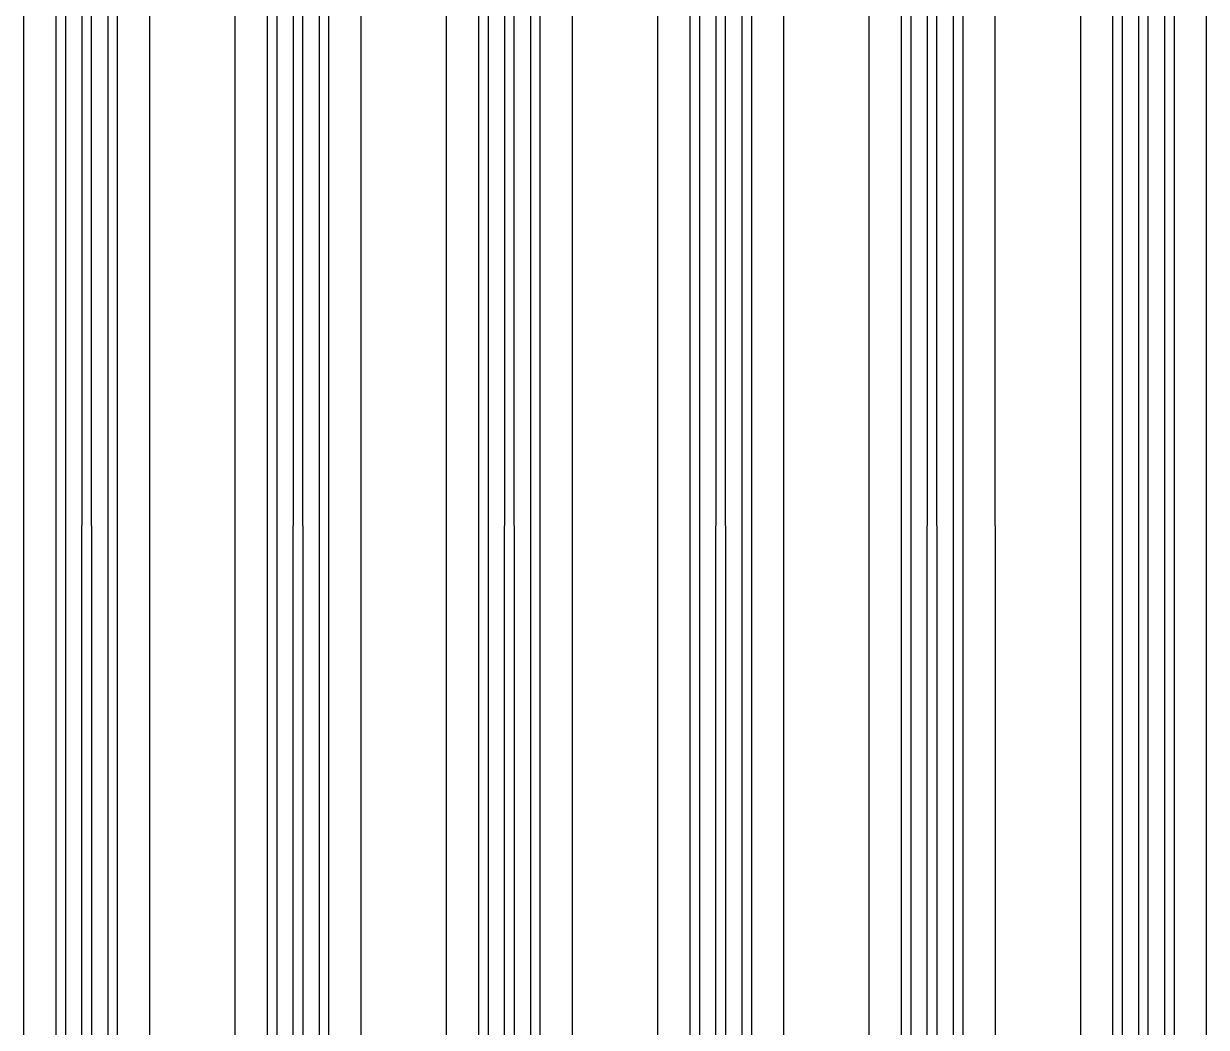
# Model space of a CAD drawing. Header units: millimetres. Extents: x -3132 to 28633, y 682 to 5849.
# Drawn here: x 23308.96 to 23345.34, y 5027.8 to 5058.68 of the extents above; entities that cross this region are included whole.
import ezdxf

# ---------------------------------------------------------------- set-up
doc = ezdxf.new("R2010")
doc.units = ezdxf.units.MM

# ---------------------------------------------------------------- blocks, each defined once
blk = doc.blocks.new('gf')
at = {"linetype": 'Continuous'}
for p, q in [((20042.234, 5365.325), (20042.234, 5151.544)), ((20043.227, 5151.544), (20043.227, 5365.325)), ((20041.432, 5358.863), (20041.432, 5158.005)), ((20041.946, 5158.005), (20041.946, 5358.863)), ((20040.638, 5246.726), (20040.638, 5158.005)), ((20041.153, 5158.005), (20041.153, 5246.726)), ((20039.357, 5246.485), (20039.357, 5151.544)), ((20040.351, 5151.544), (20040.351, 5246.483)), ((20006.855, 5150.047), (20006.857, 5244.675)), ((20007.851, 5150.044), (20007.851, 5244.656)), ((20009.734, 5244.675), (20009.734, 5150.044)), ((20010.727, 5244.675), (20010.729, 5150.047)), ((20013.355, 5150.047), (20013.357, 5244.675)), ((20014.351, 5150.044), (20014.351, 5244.656)), ((20016.234, 5244.675), (20016.234, 5150.044)), ((20017.227, 5244.675), (20017.229, 5150.047)), ((20019.855, 5150.047), (20019.857, 5244.675)), ((20020.851, 5150.044), (20020.851, 5244.656)), ((20022.734, 5244.675), (20022.734, 5150.044)), ((20023.727, 5244.675), (20023.729, 5150.047)), ((20026.355, 5150.047), (20026.357, 5244.675)), ((20027.351, 5161.491), (20027.351, 5244.656)), ((20029.234, 5244.675), (20029.234, 5163.625)), ((20030.227, 5244.675), (20030.227, 5162.626)), ((20032.857, 5163.624), (20032.857, 5244.675)), ((20033.851, 5163.625), (20033.851, 5244.656)), ((20035.734, 5244.675), (20035.734, 5150.044)), ((20036.727, 5244.675), (20036.729, 5150.047)), ((20008.138, 5239.99), (20008.138, 5156.505)), ((20008.637, 5156.505), (20008.653, 5239.99)), ((20008.932, 5239.99), (20008.947, 5156.505)), ((20009.446, 5240.107), (20009.446, 5156.505)), ((20014.638, 5239.99), (20014.638, 5156.505)), ((20015.137, 5156.505), (20015.153, 5239.99)), ((20015.432, 5239.99), (20015.447, 5156.505)), ((20015.946, 5240.107), (20015.946, 5156.505)), ((20021.138, 5239.99), (20021.138, 5156.505)), ((20021.637, 5156.505), (20021.653, 5239.99)), ((20021.932, 5239.99), (20021.947, 5156.505)), ((20022.446, 5240.107), (20022.446, 5156.505)), ((20027.638, 5239.99), (20027.638, 5156.505)), ((20028.137, 5156.505), (20028.153, 5239.99)), ((20028.432, 5239.99), (20028.447, 5156.505)), ((20028.946, 5240.107), (20028.946, 5156.505)), ((20034.138, 5239.99), (20034.138, 5156.505)), ((20034.637, 5156.505), (20034.653, 5239.99)), ((20034.932, 5239.99), (20034.947, 5156.505)), ((20035.446, 5240.107), (20035.446, 5156.505))]:
    blk.add_line(p, q, dxfattribs=at)
blk = doc.blocks.new('*U110')
blk.add_blockref('gf', (-20008.792, -5261.934))
blk = doc.blocks.new('*U111')
at = {"color": 0, "linetype": 'ByBlock', "lineweight": -2, "transparency": 16777216}
blk.add_blockref('*U110', (0, 0), dxfattribs=at)

msp = doc.modelspace()

# ---------------------------------------------------------------- block references
msp.add_blockref('*U111', (23310.901, 5089.228))

doc.saveas('drawing.dxf')
